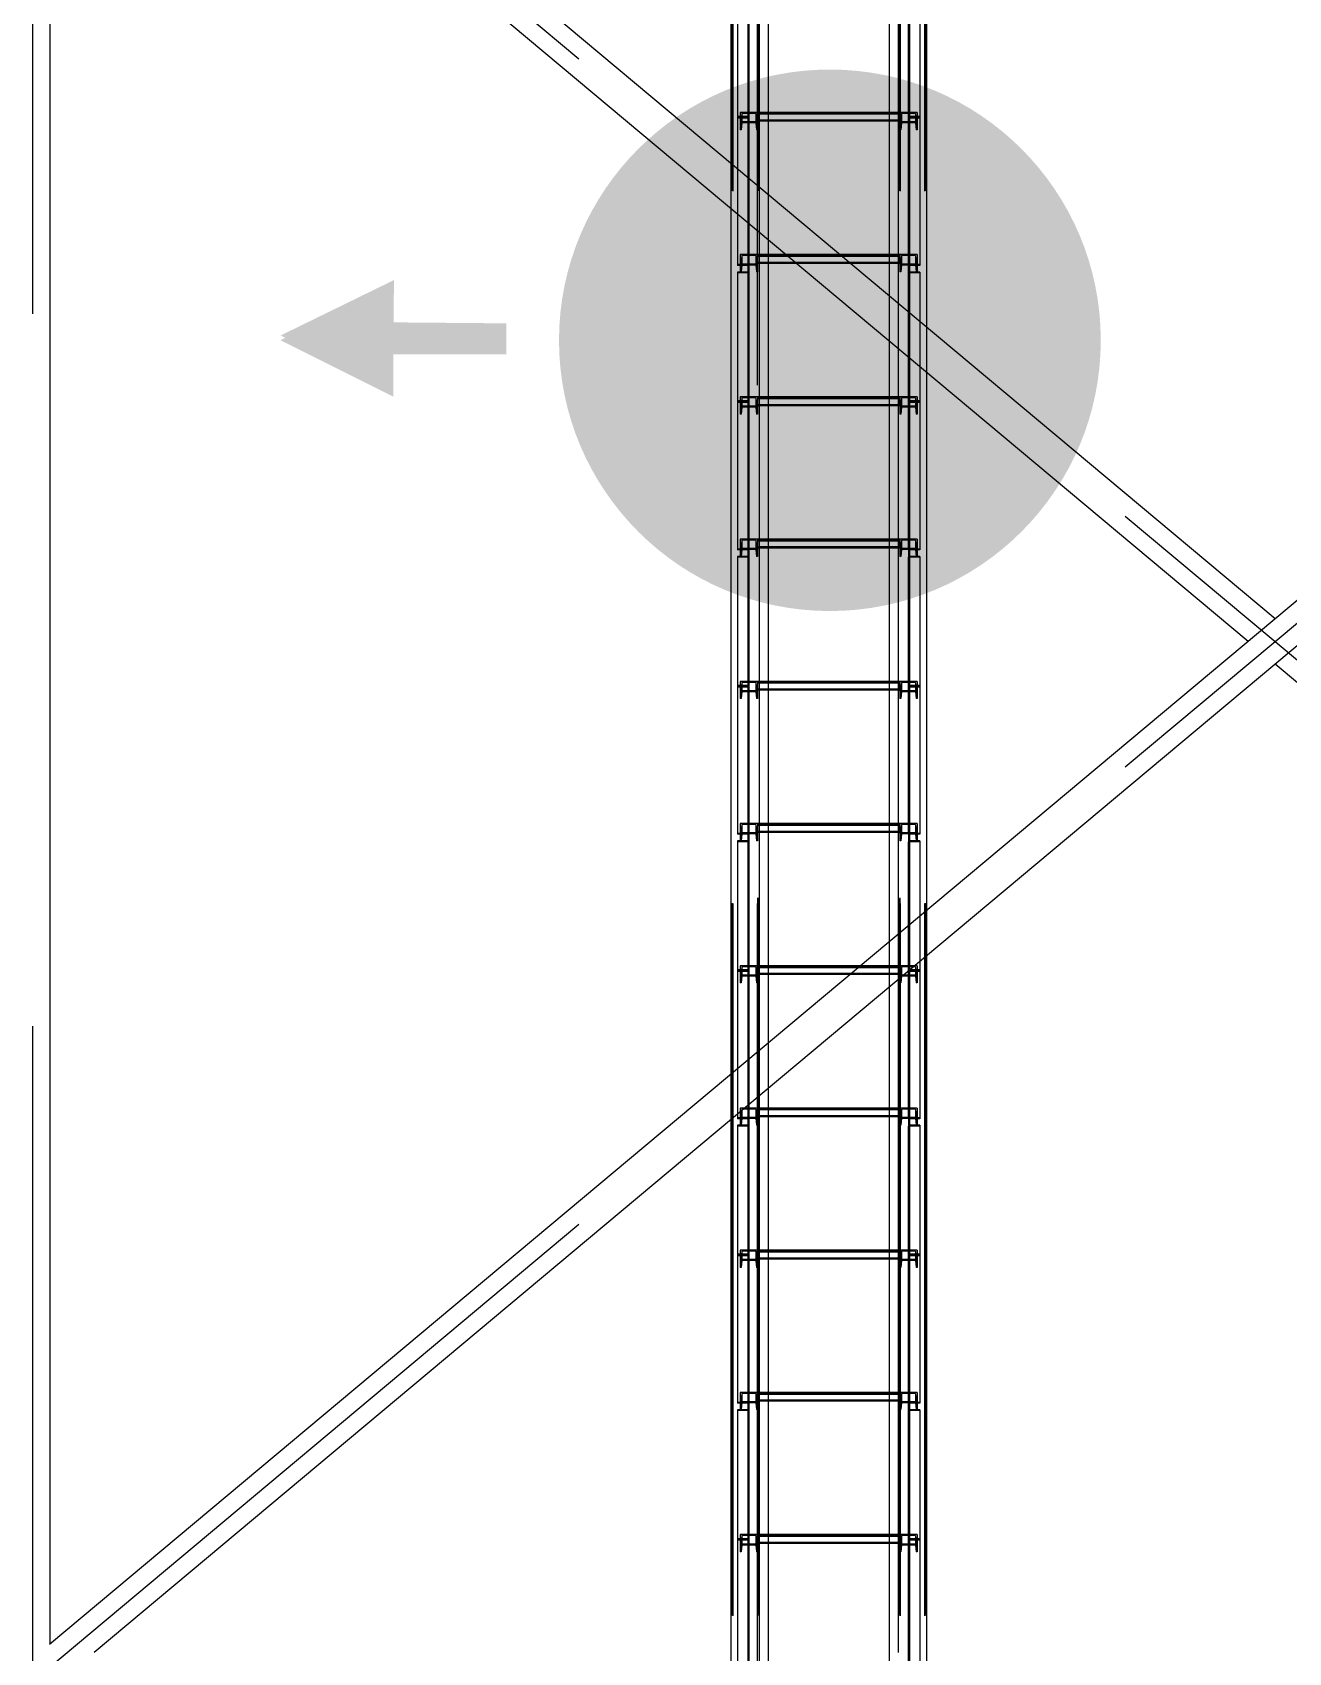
# Model space of a CAD drawing. Header units: millimetres. Extents: x 150209.93 to 150215.05, y 136675.65 to 136679.93.
# Drawn here: x 150210.9475 to 150211.1238, y 136677.1608 to 136677.3883 of the extents above; entities that cross this region are included whole.
import ezdxf

# ---------------------------------------------------------------- set-up
doc = ezdxf.new("R2010")
doc.units = ezdxf.units.MM
doc.header["$LTSCALE"] = 0.25
for name, pattern in [('CENTER', [50.8, 31.75, -6.35, 6.35, -6.35]), ('XKITLINE00', [0]), ('XKITLINE02', [4, 2, -2]), ('XKITLINE03', [6, 3, -1, 1, -1])]:
    doc.linetypes.add(name, pattern=pattern)
doc.layers.add('Parts', color=7, linetype='Continuous')

# ---------------------------------------------------------------- blocks, each defined once
blk = doc.blocks.new('çatıı')
at = {"color": 1, "linetype": 'XKITLINE03'}
for p, q in [((10599, 7504), (10599, 9180.3)), ((10605, 7540.3), (10605, 9180.3)), ((10705, 9180.3), (10705, 7540.3)), ((10711, 7504), (10711, 9180.3)), ((10599, 8818.7), (10599, 8728.2)), ((10711, 8728.2), (10711, 8818.7)), ((10599, 8728.2), (10599, 8624.8)), ((10605, 8731.6), (10605, 8725)), ((10605, 8730.9), (10705, 8730.9)), ((10705, 8725), (10705, 8731.6)), ((10711, 8624.8), (10711, 8728.2)), ((10605, 8631.8), (10605, 8625.2)), ((10705, 8625.2), (10705, 8631.8)), ((10605, 8631.1), (10705, 8631.1)), ((10599, 8619), (10599, 8528.5)), ((10711, 8528.5), (10711, 8619)), ((10605, 8532), (10605, 8525.4)), ((10605, 8531.3), (10705, 8531.3)), ((10705, 8525.4), (10705, 8532)), ((10599, 8528.5), (10599, 8425.2)), ((10711, 8425.2), (10711, 8528.5)), ((10605, 8432.1), (10605, 8425.5)), ((10605, 8431.4), (10705, 8431.4)), ((10705, 8425.5), (10705, 8432.1)), ((10599, 8419.4), (10599, 8328.9)), ((10711, 8328.9), (10711, 8419.4)), ((10599, 8328.9), (10599, 8225.5)), ((10605, 8332.3), (10605, 8325.7)), ((10605, 8331.6), (10705, 8331.6)), ((10705, 8325.7), (10705, 8332.3)), ((10711, 8225.5), (10711, 8328.9)), ((10605, 8232.5), (10605, 8225.9)), ((10605, 8231.8), (10705, 8231.8)), ((10705, 8225.9), (10705, 8232.5)), ((10599, 8219.7), (10599, 8129.2)), ((10711, 8129.2), (10711, 8219.7)), ((10605, 8132.7), (10605, 8126.1)), ((10605, 8132), (10705, 8132)), ((10705, 8126.1), (10705, 8132.7)), ((10599, 8129.2), (10599, 8025.9)), ((10711, 8025.9), (10711, 8129.2)), ((10605, 8032.8), (10605, 8026.2)), ((10605, 8032.1), (10705, 8032.1)), ((10705, 8026.2), (10705, 8032.8)), ((10599, 8020.1), (10599, 7929.6)), ((10711, 7929.6), (10711, 8020.1)), ((10599, 7929.6), (10599, 7826.2)), ((10605, 7933), (10605, 7926.4)), ((10605, 7932.3), (10705, 7932.3)), ((10705, 7926.4), (10705, 7933)), ((10711, 7826.2), (10711, 7929.6)), ((10605, 7833.2), (10605, 7826.6)), ((10605, 7832.5), (10705, 7832.5)), ((10705, 7826.6), (10705, 7833.2)), ((10599, 7820.4), (10599, 7729.9)), ((10711, 7729.9), (10711, 7820.4)), ((10605, 7733.4), (10605, 7726.8)), ((10705, 7726.8), (10705, 7733.4)), ((10599, 7729.9), (10599, 7626.6)), ((10605, 7732.7), (10705, 7732.7)), ((10711, 7626.6), (10711, 7729.9))]:
    blk.add_line(p, q, dxfattribs=at)
at = {"color": 116, "linetype": 'XKITLINE02', "true_color": 0x136734}
for p, q in [((10605, 9180.3), (10605, 7539.1)), ((10605.8, 9180.2), (10605.8, 7539.2)), ((10697.5, 9179.1), (10697.5, 7540.2)), ((10704.1, 9179.9), (10704.1, 7539.2)), ((10705, 9179.9), (10705, 7539.1)), ((10586.3, 9176.5), (10586.3, 7561.8)), ((10587.1, 9176.5), (10587.2, 7532.5)), ((10587.7, 9176.3), (10587.7, 7532)), ((10604.9, 9176.3), (10604.9, 7532)), ((10605.4, 9176.5), (10605.5, 7532.5)), ((10703.7, 9176.5), (10703.7, 7600.3)), ((10704.5, 9176.5), (10704.5, 7532.5)), ((10705.1, 9176.3), (10705.1, 7532)), ((10722.3, 9176.3), (10722.3, 7532)), ((10722.8, 9176.5), (10722.8, 7532.5)), ((10612.5, 9125.5), (10612.5, 7540.2)), ((10591, 8819.3), (10591, 8728.2)), ((10598.2, 8824.8), (10598.2, 8728.8)), ((10599, 8824.8), (10599, 8728.2)), ((10711, 8824.8), (10711, 8728.2)), ((10711.8, 8824.8), (10711.8, 8728.8)), ((10719, 8819.3), (10719, 8728.2)), ((10599, 8734.3), (10598.2, 8734.3)), ((10711, 8734.3), (10711, 8728.2)), ((10711.8, 8734.3), (10711, 8734.3)), ((10711.8, 8734.3), (10711.8, 8728.8)), ((10598.2, 8728.8), (10591, 8728.8)), ((10599, 8728.2), (10591, 8728.2)), ((10591, 8728.2), (10591, 8727.6)), ((10599, 8728.2), (10591, 8728.2)), ((10591, 8728.2), (10591, 8624.3)), ((10598.2, 8727.6), (10591, 8727.6)), ((10593, 8731.6), (10593, 8726.1)), ((10605, 8731.6), (10593, 8731.6)), ((10593, 8731.6), (10593, 8725)), ((10593.7, 8726.1), (10593, 8726.1)), ((10593, 8726.1), (10593, 8719.5)), ((10593, 8725), (10593, 8719.5)), ((10605, 8725), (10593, 8725)), ((10594.1, 8730.9), (10593.7, 8726.1)), ((10593.7, 8726.1), (10593.7, 8719.5)), ((10594.1, 8724.3), (10593.7, 8719.5)), ((10604, 8730.9), (10594.1, 8730.9)), ((10594.1, 8730.9), (10594.1, 8724.3)), ((10604, 8724.3), (10594.1, 8724.3)), ((10598.2, 8727.6), (10598.2, 8722.7)), ((10598.2, 8727.6), (10598.2, 8619.4)), ((10599, 8722.7), (10598.2, 8722.7)), ((10599, 8728.2), (10599, 8722.7)), ((10599, 8728.2), (10599, 8619.4)), ((10604, 8730.9), (10604.3, 8726.1)), ((10604, 8730.9), (10604, 8724.3)), ((10604, 8724.3), (10604.3, 8719.5)), ((10605, 8726.1), (10604.3, 8726.1)), ((10604.3, 8726.1), (10604.3, 8719.5)), ((10605, 8731.6), (10605, 8726.1)), ((10605, 8731.6), (10605, 8725)), ((10605, 8731.6), (10605, 8725.4)), ((10612.5, 8731.6), (10605, 8731.6)), ((10705, 8730.9), (10605, 8730.9)), ((10612.5, 8730.9), (10605, 8730.9)), ((10705, 8730.3), (10605, 8730.3)), ((10605, 8726.1), (10605, 8719.5)), ((10705, 8726.1), (10605, 8726.1)), ((10705, 8726.1), (10605, 8726.1)), ((10705, 8725.5), (10605, 8725.5)), ((10612.5, 8725.4), (10605, 8725.4)), ((10605, 8725), (10605, 8719.5)), ((10705, 8731.6), (10697.5, 8731.6)), ((10705, 8730.9), (10697.5, 8730.9)), ((10705, 8725.4), (10697.5, 8725.4)), ((10705, 8731.6), (10705, 8725)), ((10705, 8731.6), (10705, 8726.1)), ((10717, 8731.6), (10705, 8731.6)), ((10705, 8731.6), (10705, 8725.4)), ((10705, 8726.1), (10705, 8719.5)), ((10705.7, 8726.1), (10705, 8726.1)), ((10705, 8725), (10705, 8719.5)), ((10717, 8725), (10705, 8725)), ((10706.1, 8730.9), (10705.7, 8726.1)), ((10705.7, 8726.1), (10705.7, 8719.5)), ((10706.1, 8724.3), (10705.7, 8719.5)), ((10706.1, 8730.9), (10706.1, 8724.3)), ((10715.9, 8730.9), (10706.1, 8730.9)), ((10715.9, 8724.3), (10706.1, 8724.3)), ((10719, 8728.2), (10711, 8728.2)), ((10711, 8728.2), (10711, 8619.4)), ((10719, 8728.2), (10711, 8728.2)), ((10711.8, 8722.7), (10711, 8722.7)), ((10719, 8728.8), (10711.8, 8728.8)), ((10711.8, 8727.6), (10711.8, 8619.4)), ((10719, 8727.6), (10711.8, 8727.6)), ((10715.9, 8730.9), (10715.9, 8724.3)), ((10715.9, 8730.9), (10716.3, 8726.1)), ((10715.9, 8724.3), (10716.3, 8719.5)), ((10716.3, 8726.1), (10716.3, 8719.5)), ((10717, 8726.1), (10716.3, 8726.1)), ((10717, 8731.6), (10717, 8725)), ((10717, 8731.6), (10717, 8726.1)), ((10717, 8726.1), (10717, 8719.5)), ((10717, 8725), (10717, 8719.5)), ((10719, 8728.8), (10719, 8728.2)), ((10719, 8728.2), (10719, 8624.3)), ((10593.7, 8719.5), (10593, 8719.5)), ((10605, 8719.5), (10604.3, 8719.5)), ((10705.7, 8719.5), (10705, 8719.5)), ((10717, 8719.5), (10716.3, 8719.5)), ((10586.3, 8695.9), (10586.3, 8664.2)), ((10606.3, 8679.2), (10606.3, 8647.4)), ((10612.5, 8674), (10612.5, 8642.2)), ((10593, 8631.8), (10593, 8626.3)), ((10605, 8631.8), (10593, 8631.8)), ((10593, 8631.8), (10593, 8624.8)), ((10605, 8631.8), (10605, 8625.6)), ((10612.5, 8631.8), (10605, 8631.8)), ((10605, 8631.8), (10605, 8626.3)), ((10605, 8631.8), (10605, 8625.2)), ((10662.9, 8631.8), (10624.9, 8631.8)), ((10705, 8631.8), (10697.5, 8631.8)), ((10705, 8631.8), (10705, 8625.2)), ((10705, 8631.8), (10705, 8626.3)), ((10717, 8631.8), (10705, 8631.8)), ((10705, 8631.8), (10705, 8625.6)), ((10717, 8631.8), (10717, 8625.2)), ((10717, 8631.8), (10717, 8626.3)), ((10599, 8624.8), (10591, 8624.8)), ((10598.2, 8624.3), (10591, 8624.3)), ((10593.7, 8626.3), (10593, 8626.3)), ((10593, 8626.3), (10593, 8619.7)), ((10605, 8625.2), (10593, 8625.2)), ((10593, 8624.8), (10593, 8619.7)), ((10594.1, 8631.1), (10593.7, 8626.3)), ((10593.7, 8626.3), (10593.7, 8619.7)), ((10594.1, 8624.5), (10593.7, 8619.7)), ((10604, 8631.1), (10594.1, 8631.1)), ((10594.1, 8631.1), (10594.1, 8624.5)), ((10604, 8624.5), (10594.1, 8624.5)), ((10599, 8625.2), (10598.2, 8625.2)), ((10598.2, 8625.2), (10598.2, 8619.6)), ((10598.2, 8625.2), (10598.2, 8529.1)), ((10599, 8625.2), (10599, 8619)), ((10599, 8625.2), (10599, 8528.5)), ((10604, 8631.1), (10604.3, 8626.3)), ((10604, 8631.1), (10604, 8624.5)), ((10604, 8624.5), (10604.3, 8619.7)), ((10605, 8626.3), (10604.3, 8626.3)), ((10604.3, 8626.3), (10604.3, 8619.7)), ((10612.5, 8631.1), (10605, 8631.1)), ((10705, 8631), (10605, 8631)), ((10705, 8630.5), (10605, 8630.5)), ((10705, 8626.3), (10605, 8626.3)), ((10705, 8626.3), (10605, 8626.3)), ((10605, 8626.3), (10605, 8619.7)), ((10705, 8625.6), (10605, 8625.6)), ((10612.5, 8625.6), (10605, 8625.6)), ((10605, 8625.2), (10605, 8619.7)), ((10663.7, 8631.1), (10625.8, 8631.1)), ((10670.3, 8625.6), (10632.4, 8625.6)), ((10705, 8631.1), (10697.5, 8631.1)), ((10705, 8625.6), (10697.5, 8625.6)), ((10705, 8626.3), (10705, 8619.7)), ((10705.7, 8626.3), (10705, 8626.3)), ((10705, 8625.2), (10705, 8619.7)), ((10717, 8625.2), (10705, 8625.2)), ((10706.1, 8631.1), (10705.7, 8626.3)), ((10705.7, 8626.3), (10705.7, 8619.7)), ((10706.1, 8624.5), (10705.7, 8619.7)), ((10706.1, 8631.1), (10706.1, 8624.5)), ((10715.9, 8631.1), (10706.1, 8631.1)), ((10715.9, 8624.5), (10706.1, 8624.5)), ((10711, 8625.2), (10711, 8528.5)), ((10711.8, 8625.2), (10711, 8625.2)), ((10711, 8624.8), (10711, 8619.4)), ((10719, 8624.8), (10711, 8624.8)), ((10711.8, 8625.2), (10711.8, 8529.1)), ((10711.8, 8624.3), (10711.8, 8619.4)), ((10719, 8624.3), (10711.8, 8624.3)), ((10715.9, 8631.1), (10715.9, 8624.5)), ((10715.9, 8631.1), (10716.3, 8626.3)), ((10715.9, 8624.5), (10716.3, 8619.7)), ((10716.3, 8626.3), (10716.3, 8619.7)), ((10717, 8626.3), (10716.3, 8626.3)), ((10717, 8626.3), (10717, 8619.7)), ((10717, 8625.2), (10717, 8619.7)), ((10719, 8624.8), (10719, 8624.3)), ((10598.2, 8619.6), (10591, 8619.6)), ((10591, 8619.6), (10591, 8619)), ((10591, 8619.6), (10591, 8528.5)), ((10599, 8619), (10591, 8619)), ((10593.7, 8619.7), (10593, 8619.7)), ((10599, 8619.4), (10598.2, 8619.4)), ((10605, 8619.7), (10604.3, 8619.7)), ((10705.7, 8619.7), (10705, 8619.7)), ((10711.8, 8619.4), (10711, 8619.4)), ((10719, 8619), (10711, 8619)), ((10719, 8619.6), (10711.8, 8619.6)), ((10717, 8619.7), (10716.3, 8619.7)), ((10719, 8619.6), (10719, 8528.5)), ((10697.5, 8602.8), (10697.5, 8571)), ((10703.7, 8597.6), (10703.7, 8565.9)), ((10723.7, 8580.9), (10723.7, 8549.1)), ((10593, 8532), (10593, 8526.5)), ((10605, 8532), (10593, 8532)), ((10593, 8532), (10593, 8525.4)), ((10594.1, 8531.3), (10593.7, 8526.5)), ((10604, 8531.3), (10594.1, 8531.3)), ((10594.1, 8531.3), (10594.1, 8524.7)), ((10599, 8534.7), (10598.2, 8534.7)), ((10604, 8531.3), (10604.3, 8526.5)), ((10604, 8531.3), (10604, 8524.7)), ((10605, 8532), (10605, 8525.8)), ((10612.5, 8532), (10605, 8532)), ((10605, 8532), (10605, 8526.5)), ((10605, 8532), (10605, 8525.4)), ((10612.5, 8531.3), (10605, 8531.3)), ((10705, 8531.2), (10605, 8531.2)), ((10705, 8530.6), (10605, 8530.6)), ((10705, 8532), (10697.5, 8532)), ((10705, 8531.3), (10697.5, 8531.3)), ((10705, 8532), (10705, 8525.4)), ((10705, 8532), (10705, 8526.5)), ((10717, 8532), (10705, 8532)), ((10705, 8532), (10705, 8525.8)), ((10706.1, 8531.3), (10705.7, 8526.5)), ((10706.1, 8531.3), (10706.1, 8524.7)), ((10715.9, 8531.3), (10706.1, 8531.3)), ((10711, 8534.7), (10711, 8528.5)), ((10711.8, 8534.7), (10711, 8534.7)), ((10711.8, 8534.7), (10711.8, 8529.1)), ((10715.9, 8531.3), (10715.9, 8524.7)), ((10715.9, 8531.3), (10716.3, 8526.5)), ((10717, 8532), (10717, 8525.4)), ((10717, 8532), (10717, 8526.5)), ((10598.2, 8529.1), (10591, 8529.1)), ((10591, 8528.5), (10591, 8528)), ((10599, 8528.5), (10591, 8528.5)), ((10591, 8528.5), (10591, 8424.6)), ((10599, 8528.5), (10591, 8528.5)), ((10598.2, 8528), (10591, 8528)), ((10593.7, 8526.5), (10593, 8526.5)), ((10593, 8526.5), (10593, 8519.9)), ((10593, 8525.4), (10593, 8519.9)), ((10605, 8525.4), (10593, 8525.4)), ((10593.7, 8519.9), (10593, 8519.9)), ((10593.7, 8526.5), (10593.7, 8519.9)), ((10594.1, 8524.7), (10593.7, 8519.9)), ((10604, 8524.7), (10594.1, 8524.7)), ((10598.2, 8528), (10598.2, 8523)), ((10598.2, 8528), (10598.2, 8419.7)), ((10599, 8523), (10598.2, 8523)), ((10599, 8528.5), (10599, 8523)), ((10599, 8525.4), (10599, 8419.7)), ((10604, 8524.7), (10604.3, 8519.9)), ((10605, 8526.5), (10604.3, 8526.5)), ((10604.3, 8526.5), (10604.3, 8519.9)), ((10605, 8519.9), (10604.3, 8519.9)), ((10705, 8526.5), (10605, 8526.5)), ((10605, 8526.5), (10605, 8519.9)), ((10705, 8526.4), (10605, 8526.4)), ((10705, 8525.8), (10605, 8525.8)), ((10612.5, 8525.8), (10605, 8525.8)), ((10605, 8525.4), (10605, 8519.9)), ((10705, 8525.8), (10697.5, 8525.8)), ((10705, 8526.5), (10705, 8519.9)), ((10705.7, 8526.5), (10705, 8526.5)), ((10705, 8525.4), (10705, 8519.9)), ((10717, 8525.4), (10705, 8525.4)), ((10705.7, 8519.9), (10705, 8519.9)), ((10705.7, 8526.5), (10705.7, 8519.9)), ((10706.1, 8524.7), (10705.7, 8519.9)), ((10715.9, 8524.7), (10706.1, 8524.7)), ((10719, 8528.5), (10711, 8528.5)), ((10711, 8528.5), (10711, 8419.7)), ((10719, 8528.5), (10711, 8528.5)), ((10711.8, 8523), (10711, 8523)), ((10719, 8529.1), (10711.8, 8529.1)), ((10711.8, 8528), (10711.8, 8419.7)), ((10719, 8528), (10711.8, 8528)), ((10715.9, 8524.7), (10716.3, 8519.9)), ((10716.3, 8526.5), (10716.3, 8519.9)), ((10717, 8526.5), (10716.3, 8526.5)), ((10717, 8519.9), (10716.3, 8519.9)), ((10717, 8526.5), (10717, 8519.9)), ((10717, 8525.4), (10717, 8519.9)), ((10719, 8529.1), (10719, 8528.5)), ((10719, 8528.5), (10719, 8424.6)), ((10593, 8432.1), (10593, 8426.7)), ((10605, 8432.1), (10593, 8432.1)), ((10593, 8432.1), (10593, 8425.2)), ((10594.1, 8431.4), (10593.7, 8426.7)), ((10604, 8431.4), (10594.1, 8431.4)), ((10594.1, 8431.4), (10594.1, 8424.8)), ((10604, 8431.4), (10604.3, 8426.7)), ((10604, 8431.4), (10604, 8424.8)), ((10605, 8432.1), (10605, 8426.7)), ((10605, 8432.1), (10605, 8425.5)), ((10605, 8432.1), (10605, 8425.9)), ((10612.5, 8432.1), (10605, 8432.1)), ((10705, 8431.4), (10605, 8431.4)), ((10612.5, 8431.4), (10605, 8431.4)), ((10705, 8430.8), (10605, 8430.8)), ((10705, 8432.1), (10697.5, 8432.1)), ((10705, 8431.4), (10697.5, 8431.4)), ((10705, 8432.1), (10705, 8425.5)), ((10705, 8432.1), (10705, 8426.7)), ((10717, 8432.1), (10705, 8432.1)), ((10705, 8432.1), (10705, 8425.9)), ((10706.1, 8431.4), (10705.7, 8426.7)), ((10706.1, 8431.4), (10706.1, 8424.8)), ((10715.9, 8431.4), (10706.1, 8431.4)), ((10715.9, 8431.4), (10715.9, 8424.8)), ((10715.9, 8431.4), (10716.3, 8426.7)), ((10717, 8432.1), (10717, 8425.5)), ((10717, 8432.1), (10717, 8426.7)), ((10599, 8425.2), (10591, 8425.2)), ((10598.2, 8424.6), (10591, 8424.6)), ((10598.2, 8420), (10591, 8420)), ((10591, 8420), (10591, 8419.4)), ((10591, 8420), (10591, 8328.9)), ((10599, 8419.4), (10591, 8419.4)), ((10593.7, 8426.7), (10593, 8426.7)), ((10593, 8426.7), (10593, 8420)), ((10605, 8425.5), (10593, 8425.5)), ((10593, 8425.2), (10593, 8420)), ((10593.7, 8420), (10593, 8420)), ((10593.7, 8426.7), (10593.7, 8420)), ((10594.1, 8424.8), (10593.7, 8420)), ((10604, 8424.8), (10594.1, 8424.8)), ((10599, 8425.5), (10598.2, 8425.5)), ((10598.2, 8425.5), (10598.2, 8420)), ((10598.2, 8425.5), (10598.2, 8329.5)), ((10599, 8419.7), (10598.2, 8419.7)), ((10599, 8425.5), (10599, 8419.4)), ((10599, 8425.5), (10599, 8328.9)), ((10604, 8424.8), (10604.3, 8420)), ((10605, 8426.7), (10604.3, 8426.7)), ((10604.3, 8426.7), (10604.3, 8420)), ((10605, 8420), (10604.3, 8420)), ((10605, 8426.7), (10605, 8420)), ((10705, 8426.7), (10605, 8426.7)), ((10705, 8426.6), (10605, 8426.6)), ((10705, 8426), (10605, 8426)), ((10612.5, 8425.9), (10605, 8425.9)), ((10605, 8425.5), (10605, 8420)), ((10705, 8425.9), (10697.5, 8425.9)), ((10705, 8426.7), (10705, 8420)), ((10705.7, 8426.7), (10705, 8426.7)), ((10705, 8425.5), (10705, 8420)), ((10717, 8425.5), (10705, 8425.5)), ((10705.7, 8420), (10705, 8420)), ((10705.7, 8426.7), (10705.7, 8420)), ((10706.1, 8424.8), (10705.7, 8420)), ((10715.9, 8424.8), (10706.1, 8424.8)), ((10711, 8425.5), (10711, 8328.9)), ((10711.8, 8425.5), (10711, 8425.5)), ((10711, 8425.2), (10711, 8419.7)), ((10719, 8425.2), (10711, 8425.2)), ((10711.8, 8419.7), (10711, 8419.7)), ((10719, 8419.4), (10711, 8419.4)), ((10711.8, 8425.5), (10711.8, 8329.5)), ((10711.8, 8424.6), (10711.8, 8419.7)), ((10719, 8424.6), (10711.8, 8424.6)), ((10719, 8420), (10711.8, 8420)), ((10715.9, 8424.8), (10716.3, 8420)), ((10716.3, 8426.7), (10716.3, 8420)), ((10717, 8426.7), (10716.3, 8426.7)), ((10717, 8420), (10716.3, 8420)), ((10717, 8426.7), (10717, 8420)), ((10717, 8425.5), (10717, 8420)), ((10719, 8425.2), (10719, 8424.6)), ((10719, 8420), (10719, 8328.9)), ((10598.2, 8329.5), (10591, 8329.5)), ((10599, 8328.9), (10591, 8328.9)), ((10591, 8328.9), (10591, 8328.3)), ((10599, 8328.9), (10591, 8328.9)), ((10591, 8328.9), (10591, 8225)), ((10598.2, 8328.3), (10591, 8328.3)), ((10593, 8332.3), (10593, 8326.8)), ((10605, 8332.3), (10593, 8332.3)), ((10593, 8332.3), (10593, 8325.7)), ((10593.7, 8326.8), (10593, 8326.8)), ((10593, 8326.8), (10593, 8320.2)), ((10593, 8325.7), (10593, 8320.2)), ((10605, 8325.7), (10593, 8325.7)), ((10594.1, 8331.6), (10593.7, 8326.8)), ((10593.7, 8326.8), (10593.7, 8320.2)), ((10594.1, 8325), (10593.7, 8320.2)), ((10604, 8331.6), (10594.1, 8331.6)), ((10594.1, 8331.6), (10594.1, 8325)), ((10604, 8325), (10594.1, 8325)), ((10599, 8335), (10598.2, 8335)), ((10598.2, 8328.3), (10598.2, 8323.4)), ((10598.2, 8328.3), (10598.2, 8220.1)), ((10599, 8328.9), (10599, 8323.4)), ((10599, 8325.7), (10599, 8220.1)), ((10604, 8331.6), (10604.3, 8326.8)), ((10604, 8331.6), (10604, 8325)), ((10604, 8325), (10604.3, 8320.2)), ((10605, 8326.8), (10604.3, 8326.8)), ((10604.3, 8326.8), (10604.3, 8320.2)), ((10605, 8332.3), (10605, 8326.8)), ((10605, 8332.3), (10605, 8325.7)), ((10605, 8332.3), (10605, 8326.1)), ((10612.5, 8332.3), (10605, 8332.3)), ((10705, 8331.6), (10605, 8331.6)), ((10612.5, 8331.6), (10605, 8331.6)), ((10705, 8331), (10605, 8331)), ((10605, 8326.8), (10605, 8320.2)), ((10705, 8326.8), (10605, 8326.8)), ((10705, 8326.8), (10605, 8326.8)), ((10705, 8326.2), (10605, 8326.2)), ((10612.5, 8326.1), (10605, 8326.1)), ((10605, 8325.7), (10605, 8320.2)), ((10705, 8332.3), (10697.5, 8332.3)), ((10705, 8331.6), (10697.5, 8331.6)), ((10705, 8326.1), (10697.5, 8326.1)), ((10705, 8332.3), (10705, 8325.7)), ((10705, 8332.3), (10705, 8326.8)), ((10717, 8332.3), (10705, 8332.3)), ((10705, 8332.3), (10705, 8326.1)), ((10705, 8326.8), (10705, 8320.2)), ((10705.7, 8326.8), (10705, 8326.8)), ((10705, 8325.7), (10705, 8320.2)), ((10717, 8325.7), (10705, 8325.7)), ((10706.1, 8331.6), (10705.7, 8326.8)), ((10705.7, 8326.8), (10705.7, 8320.2)), ((10706.1, 8325), (10705.7, 8320.2)), ((10706.1, 8331.6), (10706.1, 8325)), ((10715.9, 8331.6), (10706.1, 8331.6)), ((10715.9, 8325), (10706.1, 8325)), ((10711, 8335), (10711, 8328.9)), ((10711.8, 8335), (10711, 8335)), ((10719, 8328.9), (10711, 8328.9)), ((10711, 8328.9), (10711, 8220.1)), ((10719, 8328.9), (10711, 8328.9)), ((10711.8, 8335), (10711.8, 8329.5)), ((10719, 8329.5), (10711.8, 8329.5)), ((10711.8, 8328.3), (10711.8, 8220.1)), ((10719, 8328.3), (10711.8, 8328.3)), ((10715.9, 8331.6), (10715.9, 8325)), ((10715.9, 8331.6), (10716.3, 8326.8)), ((10715.9, 8325), (10716.3, 8320.2)), ((10716.3, 8326.8), (10716.3, 8320.2)), ((10717, 8326.8), (10716.3, 8326.8)), ((10717, 8332.3), (10717, 8325.7)), ((10717, 8332.3), (10717, 8326.8)), ((10717, 8326.8), (10717, 8320.2)), ((10717, 8325.7), (10717, 8320.2)), ((10719, 8329.5), (10719, 8328.9)), ((10719, 8328.9), (10719, 8225)), ((10593.7, 8320.2), (10593, 8320.2)), ((10599, 8323.4), (10598.2, 8323.4)), ((10605, 8320.2), (10604.3, 8320.2)), ((10705.7, 8320.2), (10705, 8320.2)), ((10711.8, 8323.4), (10711, 8323.4)), ((10717, 8320.2), (10716.3, 8320.2)), ((10599, 8225.5), (10591, 8225.5)), ((10598.2, 8225), (10591, 8225)), ((10593, 8232.5), (10593, 8227)), ((10605, 8232.5), (10593, 8232.5)), ((10593, 8232.5), (10593, 8225.5)), ((10593.7, 8227), (10593, 8227)), ((10593, 8227), (10593, 8220.4)), ((10605, 8225.9), (10593, 8225.9)), ((10593, 8225.5), (10593, 8220.4)), ((10594.1, 8231.8), (10593.7, 8227)), ((10593.7, 8227), (10593.7, 8220.4)), ((10594.1, 8225.2), (10593.7, 8220.4)), ((10604, 8231.8), (10594.1, 8231.8)), ((10594.1, 8231.8), (10594.1, 8225.2)), ((10604, 8225.2), (10594.1, 8225.2)), ((10599, 8225.9), (10598.2, 8225.9)), ((10598.2, 8225.9), (10598.2, 8220.3)), ((10598.2, 8225.9), (10598.2, 8129.8)), ((10599, 8225.9), (10599, 8219.7)), ((10599, 8225.9), (10599, 8129.2)), ((10604, 8231.8), (10604.3, 8227)), ((10604, 8231.8), (10604, 8225.2)), ((10604, 8225.2), (10604.3, 8220.4)), ((10605, 8227), (10604.3, 8227)), ((10604.3, 8227), (10604.3, 8220.4)), ((10605, 8232.5), (10605, 8227)), ((10605, 8232.5), (10605, 8225.9)), ((10605, 8232.5), (10605, 8226.3)), ((10612.5, 8232.5), (10605, 8232.5)), ((10612.5, 8231.8), (10605, 8231.8)), ((10705, 8231.7), (10605, 8231.7)), ((10705, 8231.1), (10605, 8231.1)), ((10605, 8227), (10605, 8220.4)), ((10705, 8227), (10605, 8227)), ((10705, 8227), (10605, 8227)), ((10705, 8226.3), (10605, 8226.3)), ((10612.5, 8226.3), (10605, 8226.3)), ((10605, 8225.9), (10605, 8220.4)), ((10705, 8232.5), (10697.5, 8232.5)), ((10705, 8231.8), (10697.5, 8231.8)), ((10705, 8226.3), (10697.5, 8226.3)), ((10705, 8232.5), (10705, 8225.9)), ((10705, 8232.5), (10705, 8227)), ((10717, 8232.5), (10705, 8232.5)), ((10705, 8232.5), (10705, 8226.3)), ((10705, 8227), (10705, 8220.4)), ((10705.7, 8227), (10705, 8227)), ((10705, 8225.9), (10705, 8220.4)), ((10717, 8225.9), (10705, 8225.9)), ((10706.1, 8231.8), (10705.7, 8227)), ((10705.7, 8227), (10705.7, 8220.4)), ((10706.1, 8225.2), (10705.7, 8220.4)), ((10706.1, 8231.8), (10706.1, 8225.2)), ((10715.9, 8231.8), (10706.1, 8231.8)), ((10715.9, 8225.2), (10706.1, 8225.2)), ((10711, 8225.9), (10711, 8129.2)), ((10711.8, 8225.9), (10711, 8225.9)), ((10711, 8225.5), (10711, 8220.1)), ((10719, 8225.5), (10711, 8225.5)), ((10711.8, 8225.9), (10711.8, 8129.8)), ((10711.8, 8225), (10711.8, 8220.1)), ((10719, 8225), (10711.8, 8225)), ((10715.9, 8231.8), (10715.9, 8225.2)), ((10715.9, 8231.8), (10716.3, 8227)), ((10715.9, 8225.2), (10716.3, 8220.4)), ((10716.3, 8227), (10716.3, 8220.4)), ((10717, 8227), (10716.3, 8227)), ((10717, 8232.5), (10717, 8225.9)), ((10717, 8232.5), (10717, 8227)), ((10717, 8227), (10717, 8220.4)), ((10717, 8225.9), (10717, 8220.4)), ((10719, 8225.5), (10719, 8225)), ((10598.2, 8220.3), (10591, 8220.3)), ((10591, 8220.3), (10591, 8219.7)), ((10591, 8220.3), (10591, 8129.2)), ((10599, 8219.7), (10591, 8219.7)), ((10593.7, 8220.4), (10593, 8220.4)), ((10599, 8220.1), (10598.2, 8220.1)), ((10605, 8220.4), (10604.3, 8220.4)), ((10705.7, 8220.4), (10705, 8220.4)), ((10711.8, 8220.1), (10711, 8220.1)), ((10719, 8219.7), (10711, 8219.7)), ((10719, 8220.3), (10711.8, 8220.3)), ((10717, 8220.4), (10716.3, 8220.4)), ((10719, 8220.3), (10719, 8129.2)), ((10723.7, 8171.4), (10723.7, 8139.7)), ((10703.7, 8154.7), (10703.7, 8122.9)), ((10697.5, 8149.5), (10697.5, 8117.7)), ((10593, 8132.7), (10593, 8127.2)), ((10605, 8132.7), (10593, 8132.7)), ((10593, 8132.7), (10593, 8126.1)), ((10594.1, 8132), (10593.7, 8127.2)), ((10604, 8132), (10594.1, 8132)), ((10594.1, 8132), (10594.1, 8125.4)), ((10599, 8135.4), (10598.2, 8135.4)), ((10604, 8132), (10604.3, 8127.2)), ((10604, 8132), (10604, 8125.4)), ((10605, 8132.7), (10605, 8127.2)), ((10605, 8132.7), (10605, 8126.1)), ((10605, 8132.7), (10605, 8126.5)), ((10612.5, 8132.7), (10605, 8132.7)), ((10612.5, 8132), (10605, 8132)), ((10705, 8131.9), (10605, 8131.9)), ((10705, 8131.3), (10605, 8131.3)), ((10705, 8132), (10676.5, 8132)), ((10705, 8132.7), (10677.4, 8132.7)), ((10705, 8132.7), (10705, 8126.1)), ((10705, 8132.7), (10705, 8127.2)), ((10717, 8132.7), (10705, 8132.7)), ((10705, 8132.7), (10705, 8126.5)), ((10706.1, 8132), (10705.7, 8127.2)), ((10706.1, 8132), (10706.1, 8125.4)), ((10715.9, 8132), (10706.1, 8132)), ((10711, 8135.4), (10711, 8129.2)), ((10711.8, 8135.4), (10711, 8135.4)), ((10711.8, 8135.4), (10711.8, 8129.8)), ((10715.9, 8132), (10715.9, 8125.4)), ((10715.9, 8132), (10716.3, 8127.2)), ((10717, 8132.7), (10717, 8126.1)), ((10717, 8132.7), (10717, 8127.2)), ((10598.2, 8129.8), (10591, 8129.8)), ((10591, 8129.2), (10591, 8128.7)), ((10599, 8129.2), (10591, 8129.2)), ((10591, 8129.2), (10591, 8025.3)), ((10599, 8129.2), (10591, 8129.2)), ((10598.2, 8128.7), (10591, 8128.7)), ((10593.7, 8127.2), (10593, 8127.2)), ((10593, 8127.2), (10593, 8120.6)), ((10593, 8126.1), (10593, 8120.6)), ((10605, 8126.1), (10593, 8126.1)), ((10593.7, 8120.6), (10593, 8120.6)), ((10593.7, 8127.2), (10593.7, 8120.6)), ((10594.1, 8125.4), (10593.7, 8120.6)), ((10604, 8125.4), (10594.1, 8125.4)), ((10598.2, 8128.7), (10598.2, 8123.7)), ((10598.2, 8128.7), (10598.2, 8020.4)), ((10599, 8123.7), (10598.2, 8123.7)), ((10599, 8129.2), (10599, 8123.7)), ((10599, 8129.2), (10599, 8020.4)), ((10604, 8125.4), (10604.3, 8120.6)), ((10605, 8127.2), (10604.3, 8127.2)), ((10604.3, 8127.2), (10604.3, 8120.6)), ((10605, 8120.6), (10604.3, 8120.6)), ((10605, 8127.2), (10605, 8120.6)), ((10705, 8127.2), (10605, 8127.2)), ((10705, 8127.1), (10605, 8127.1)), ((10705, 8126.5), (10605, 8126.5)), ((10612.5, 8126.5), (10605, 8126.5)), ((10605, 8126.1), (10605, 8120.6)), ((10705, 8126.5), (10670, 8126.5)), ((10705, 8127.2), (10705, 8120.6)), ((10705.7, 8127.2), (10705, 8127.2)), ((10705, 8126.1), (10705, 8120.6)), ((10717, 8126.1), (10705, 8126.1)), ((10705.7, 8120.6), (10705, 8120.6)), ((10705.7, 8127.2), (10705.7, 8120.6)), ((10706.1, 8125.4), (10705.7, 8120.6)), ((10715.9, 8125.4), (10706.1, 8125.4)), ((10711, 8129.2), (10711, 8020.4)), ((10719, 8129.2), (10711, 8129.2)), ((10719, 8129.2), (10711, 8129.2)), ((10711.8, 8123.7), (10711, 8123.7)), ((10719, 8129.8), (10711.8, 8129.8)), ((10711.8, 8128.7), (10711.8, 8020.4)), ((10719, 8128.7), (10711.8, 8128.7)), ((10715.9, 8125.4), (10716.3, 8120.6)), ((10716.3, 8127.2), (10716.3, 8120.6)), ((10717, 8127.2), (10716.3, 8127.2)), ((10717, 8120.6), (10716.3, 8120.6)), ((10717, 8127.2), (10717, 8120.6)), ((10717, 8126.1), (10717, 8120.6)), ((10719, 8129.8), (10719, 8129.2)), ((10719, 8129.2), (10719, 8025.3)), ((10612.5, 8078.3), (10612.5, 8046.6)), ((10606.3, 8073.1), (10606.3, 8041.4)), ((10586.3, 8056.4), (10586.3, 8024.6)), ((10593, 8032.8), (10593, 8027.4)), ((10605, 8032.8), (10593, 8032.8)), ((10593, 8032.2), (10593, 8025.9)), ((10594.1, 8032.1), (10593.7, 8027.4)), ((10604, 8032.1), (10594.1, 8032.1)), ((10594.1, 8032.1), (10594.1, 8025.5)), ((10604, 8032.1), (10604.3, 8027.4)), ((10604, 8032.1), (10604, 8025.5)), ((10605, 8032.8), (10605, 8027.4)), ((10605, 8032.8), (10605, 8026.2)), ((10605, 8032.8), (10605, 8026.6)), ((10612.5, 8032.8), (10605, 8032.8)), ((10705, 8032.1), (10605, 8032.1)), ((10612.5, 8032.1), (10605, 8032.1)), ((10705, 8031.5), (10605, 8031.5)), ((10705, 8032.8), (10697.5, 8032.8)), ((10705, 8032.1), (10697.5, 8032.1)), ((10705, 8032.8), (10705, 8026.2)), ((10705, 8032.8), (10705, 8027.4)), ((10717, 8032.8), (10705, 8032.8)), ((10705, 8032.8), (10705, 8026.6)), ((10706.1, 8032.1), (10705.7, 8027.4)), ((10706.1, 8032.1), (10706.1, 8025.5)), ((10715.9, 8032.1), (10706.1, 8032.1)), ((10715.9, 8032.1), (10715.9, 8025.5)), ((10715.9, 8032.1), (10716.3, 8027.4)), ((10717, 8032.8), (10717, 8026.2)), ((10717, 8032.8), (10717, 8027.4)), ((10599, 8025.9), (10591, 8025.9)), ((10598.2, 8025.3), (10591, 8025.3)), ((10598.2, 8020.7), (10591, 8020.7)), ((10591, 8020.7), (10591, 8020.1)), ((10591, 8020.7), (10591, 7929.6)), ((10599, 8020.1), (10591, 8020.1)), ((10593.7, 8027.4), (10593, 8027.4)), ((10593, 8027.4), (10593, 8020.7)), ((10605, 8026.2), (10593, 8026.2)), ((10593, 8025.9), (10593, 8020.7)), ((10593.7, 8020.7), (10593, 8020.7)), ((10593.7, 8027.4), (10593.7, 8020.7)), ((10594.1, 8025.5), (10593.7, 8020.7)), ((10604, 8025.5), (10594.1, 8025.5)), ((10599, 8026.2), (10598.2, 8026.2)), ((10598.2, 8026.2), (10598.2, 8020.7)), ((10598.2, 8026.2), (10598.2, 7930.2)), ((10599, 8020.4), (10598.2, 8020.4)), ((10599, 8026.2), (10599, 8020.1)), ((10599, 8026.2), (10599, 7929.6)), ((10604, 8025.5), (10604.3, 8020.7)), ((10605, 8027.4), (10604.3, 8027.4)), ((10604.3, 8027.4), (10604.3, 8020.7)), ((10605, 8020.7), (10604.3, 8020.7)), ((10605, 8027.4), (10605, 8020.7)), ((10705, 8027.4), (10605, 8027.4)), ((10705, 8027.3), (10605, 8027.3)), ((10705, 8026.7), (10605, 8026.7)), ((10612.5, 8026.6), (10605, 8026.6)), ((10605, 8026.2), (10605, 8020.7)), ((10705, 8026.6), (10697.5, 8026.6)), ((10705, 8027.4), (10705, 8020.7)), ((10705.7, 8027.4), (10705, 8027.4)), ((10705, 8026.2), (10705, 8020.7)), ((10717, 8026.2), (10705, 8026.2)), ((10705.7, 8020.7), (10705, 8020.7)), ((10705.7, 8027.4), (10705.7, 8020.7)), ((10706.1, 8025.5), (10705.7, 8020.7)), ((10715.9, 8025.5), (10706.1, 8025.5)), ((10711, 8026.2), (10711, 7929.6)), ((10711.8, 8026.2), (10711, 8026.2)), ((10711, 8025.9), (10711, 8020.4)), ((10719, 8025.9), (10711, 8025.9)), ((10711.8, 8020.4), (10711, 8020.4)), ((10719, 8020.1), (10711, 8020.1)), ((10711.8, 8026.2), (10711.8, 7930.2)), ((10711.8, 8025.3), (10711.8, 8020.4)), ((10719, 8025.3), (10711.8, 8025.3)), ((10719, 8020.7), (10711.8, 8020.7)), ((10715.9, 8025.5), (10716.3, 8020.7)), ((10716.3, 8027.4), (10716.3, 8020.7)), ((10717, 8027.4), (10716.3, 8027.4)), ((10717, 8020.7), (10716.3, 8020.7)), ((10717, 8027.4), (10717, 8020.7)), ((10717, 8026.2), (10717, 8020.7)), ((10719, 8025.9), (10719, 8025.3)), ((10719, 8020.7), (10719, 7929.6)), ((10598.2, 7930.2), (10591, 7930.2)), ((10599, 7929.6), (10591, 7929.6)), ((10591, 7929.6), (10591, 7929)), ((10599, 7929.6), (10591, 7929.6)), ((10591, 7929.6), (10591, 7825.7)), ((10598.2, 7929), (10591, 7929)), ((10593, 7933), (10593, 7927.5)), ((10605, 7933), (10593, 7933)), ((10593, 7933), (10593, 7926.4)), ((10593.7, 7927.5), (10593, 7927.5)), ((10593, 7927.5), (10593, 7920.9)), ((10594.1, 7932.3), (10593.7, 7927.5)), ((10593.7, 7927.5), (10593.7, 7920.9)), ((10604, 7932.3), (10594.1, 7932.3)), ((10594.1, 7932.3), (10594.1, 7925.7)), ((10599, 7935.7), (10598.2, 7935.7)), ((10598.2, 7929), (10598.2, 7924.1)), ((10598.2, 7929), (10598.2, 7820.7)), ((10599, 7929.6), (10599, 7924.1)), ((10604, 7932.3), (10604.3, 7927.5)), ((10604, 7932.3), (10604, 7925.7)), ((10605, 7927.5), (10604.3, 7927.5)), ((10604.3, 7927.5), (10604.3, 7920.9)), ((10605, 7933), (10605, 7927.5)), ((10605, 7933), (10605, 7926.4)), ((10605, 7933), (10605, 7926.8)), ((10612.5, 7933), (10605, 7933)), ((10705, 7932.3), (10605, 7932.3)), ((10612.5, 7932.3), (10605, 7932.3)), ((10705, 7931.7), (10605, 7931.7)), ((10605, 7927.5), (10605, 7920.9)), ((10705, 7927.5), (10605, 7927.5)), ((10705, 7927.5), (10605, 7927.5)), ((10705, 7926.9), (10605, 7926.9)), ((10612.5, 7926.8), (10605, 7926.8)), ((10705, 7933), (10697.5, 7933)), ((10705, 7932.3), (10697.5, 7932.3)), ((10705, 7926.8), (10697.5, 7926.8)), ((10705, 7933), (10705, 7926.4)), ((10705, 7933), (10705, 7927.5)), ((10717, 7933), (10705, 7933)), ((10705, 7933), (10705, 7926.8)), ((10705, 7927.5), (10705, 7920.9)), ((10705.7, 7927.5), (10705, 7927.5)), ((10706.1, 7932.3), (10705.7, 7927.5)), ((10705.7, 7927.5), (10705.7, 7920.9)), ((10706.1, 7932.3), (10706.1, 7925.7)), ((10715.9, 7932.3), (10706.1, 7932.3)), ((10711, 7935.7), (10711, 7929.6)), ((10711.8, 7935.7), (10711, 7935.7)), ((10719, 7929.6), (10711, 7929.6)), ((10711, 7929.6), (10711, 7820.7)), ((10719, 7929.6), (10711, 7929.6)), ((10711.8, 7935.7), (10711.8, 7930.2)), ((10719, 7930.2), (10711.8, 7930.2)), ((10711.8, 7929), (10711.8, 7820.7)), ((10719, 7929), (10711.8, 7929)), ((10715.9, 7932.3), (10715.9, 7925.7)), ((10715.9, 7932.3), (10716.3, 7927.5)), ((10716.3, 7927.5), (10716.3, 7920.9)), ((10717, 7927.5), (10716.3, 7927.5)), ((10717, 7933), (10717, 7926.4)), ((10717, 7933), (10717, 7927.5)), ((10717, 7927.5), (10717, 7920.9)), ((10719, 7930.2), (10719, 7929.6)), ((10719, 7929.6), (10719, 7825.7)), ((10593, 7926.4), (10593, 7920.9)), ((10605, 7926.4), (10593, 7926.4)), ((10593.7, 7920.9), (10593, 7920.9)), ((10594.1, 7925.7), (10593.7, 7920.9)), ((10604, 7925.7), (10594.1, 7925.7)), ((10599, 7924.1), (10598.2, 7924.1)), ((10599, 7926.4), (10599, 7820.7)), ((10604, 7925.7), (10604.3, 7920.9)), ((10605, 7920.9), (10604.3, 7920.9)), ((10605, 7926.4), (10605, 7920.9)), ((10705, 7926.4), (10705, 7920.9)), ((10717, 7926.4), (10705, 7926.4)), ((10705.7, 7920.9), (10705, 7920.9)), ((10706.1, 7925.7), (10705.7, 7920.9)), ((10715.9, 7925.7), (10706.1, 7925.7)), ((10711.8, 7924.1), (10711, 7924.1)), ((10715.9, 7925.7), (10716.3, 7920.9)), ((10717, 7920.9), (10716.3, 7920.9)), ((10717, 7926.4), (10717, 7920.9)), ((10599, 7826.2), (10591, 7826.2)), ((10598.2, 7825.7), (10591, 7825.7)), ((10593, 7833.2), (10593, 7827.7)), ((10605, 7833.2), (10593, 7833.2)), ((10593, 7833.2), (10593, 7826.2)), ((10593.7, 7827.7), (10593, 7827.7)), ((10593, 7827.7), (10593, 7821.1)), ((10605, 7826.6), (10593, 7826.6)), ((10593, 7826.2), (10593, 7821.1)), ((10594.1, 7832.5), (10593.7, 7827.7)), ((10593.7, 7827.7), (10593.7, 7821.1)), ((10594.1, 7825.9), (10593.7, 7821.1)), ((10604, 7832.5), (10594.1, 7832.5)), ((10594.1, 7832.5), (10594.1, 7825.9)), ((10604, 7825.9), (10594.1, 7825.9)), ((10599, 7826.6), (10598.2, 7826.6)), ((10598.2, 7826.6), (10598.2, 7821)), ((10598.2, 7826.6), (10598.2, 7730.5)), ((10599, 7826.6), (10599, 7820.4)), ((10599, 7826.6), (10599, 7729.9)), ((10604, 7832.5), (10604.3, 7827.7)), ((10604, 7832.5), (10604, 7825.9)), ((10604, 7825.9), (10604.3, 7821.1)), ((10605, 7827.7), (10604.3, 7827.7)), ((10604.3, 7827.7), (10604.3, 7821.1)), ((10605, 7833.2), (10605, 7827.7)), ((10605, 7833.2), (10605, 7826.6)), ((10605, 7833.2), (10605, 7827)), ((10612.5, 7833.2), (10605, 7833.2)), ((10612.5, 7832.5), (10605, 7832.5)), ((10705, 7832.4), (10605, 7832.4)), ((10705, 7831.8), (10605, 7831.8)), ((10605, 7827.7), (10605, 7821.1)), ((10705, 7827.7), (10605, 7827.7)), ((10705, 7827.7), (10605, 7827.7)), ((10705, 7827), (10605, 7827)), ((10612.5, 7827), (10605, 7827)), ((10605, 7826.6), (10605, 7821.1)), ((10705, 7833.2), (10697.5, 7833.2)), ((10705, 7832.5), (10697.5, 7832.5)), ((10705, 7827), (10697.5, 7827)), ((10705, 7833.2), (10705, 7826.6)), ((10705, 7833.2), (10705, 7827.7)), ((10717, 7833.2), (10705, 7833.2)), ((10705, 7833.2), (10705, 7827)), ((10705, 7827.7), (10705, 7821.1)), ((10705.7, 7827.7), (10705, 7827.7)), ((10705, 7826.6), (10705, 7821.1)), ((10717, 7826.6), (10705, 7826.6)), ((10706.1, 7832.5), (10705.7, 7827.7)), ((10705.7, 7827.7), (10705.7, 7821.1)), ((10706.1, 7825.9), (10705.7, 7821.1)), ((10706.1, 7832.5), (10706.1, 7825.9)), ((10715.9, 7832.5), (10706.1, 7832.5)), ((10715.9, 7825.9), (10706.1, 7825.9)), ((10711, 7826.6), (10711, 7729.9)), ((10711.8, 7826.6), (10711, 7826.6)), ((10711, 7826.2), (10711, 7820.7)), ((10719, 7826.2), (10711, 7826.2)), ((10711.8, 7826.6), (10711.8, 7730.5)), ((10711.8, 7825.7), (10711.8, 7820.7)), ((10719, 7825.7), (10711.8, 7825.7)), ((10715.9, 7832.5), (10715.9, 7825.9)), ((10715.9, 7832.5), (10716.3, 7827.7)), ((10715.9, 7825.9), (10716.3, 7821.1)), ((10716.3, 7827.7), (10716.3, 7821.1)), ((10717, 7827.7), (10716.3, 7827.7)), ((10717, 7833.2), (10717, 7826.6)), ((10717, 7833.2), (10717, 7827.7)), ((10717, 7827.7), (10717, 7821.1)), ((10717, 7826.6), (10717, 7821.1)), ((10719, 7826.2), (10719, 7825.7)), ((10598.2, 7821), (10591, 7821)), ((10591, 7821), (10591, 7820.4)), ((10591, 7821), (10591, 7729.9)), ((10599, 7820.4), (10591, 7820.4)), ((10593.7, 7821.1), (10593, 7821.1)), ((10599, 7820.7), (10598.2, 7820.7)), ((10605, 7821.1), (10604.3, 7821.1)), ((10705.7, 7821.1), (10705, 7821.1)), ((10711.8, 7820.7), (10711, 7820.7)), ((10719, 7820.4), (10711, 7820.4)), ((10719, 7821), (10711.8, 7821)), ((10717, 7821.1), (10716.3, 7821.1)), ((10719, 7821), (10719, 7729.9)), ((10593, 7733.4), (10593, 7727.9)), ((10605, 7733.4), (10593, 7733.4)), ((10593, 7733.4), (10593, 7726.8)), ((10599, 7736), (10598.2, 7736)), ((10605, 7733.4), (10605, 7727.9)), ((10605, 7733.4), (10605, 7726.8)), ((10605, 7733.4), (10605, 7727.2)), ((10612.5, 7733.4), (10605, 7733.4)), ((10705, 7733.4), (10697.5, 7733.4)), ((10705, 7733.4), (10705, 7726.8)), ((10705, 7733.4), (10705, 7727.9)), ((10717, 7733.4), (10705, 7733.4)), ((10705, 7733.4), (10705, 7727.2)), ((10711, 7736), (10711, 7729.9)), ((10711.8, 7736), (10711, 7736)), ((10711.8, 7736), (10711.8, 7730.5)), ((10717, 7733.4), (10717, 7726.8)), ((10717, 7733.4), (10717, 7727.9)), ((10598.2, 7730.5), (10591, 7730.5)), ((10591, 7729.9), (10591, 7729.4)), ((10599, 7729.9), (10591, 7729.9)), ((10591, 7729.9), (10591, 7626)), ((10599, 7729.9), (10591, 7729.9)), ((10598.2, 7729.4), (10591, 7729.4)), ((10593.7, 7727.9), (10593, 7727.9)), ((10593, 7727.9), (10593, 7721.3)), ((10593, 7726.8), (10593, 7721.3)), ((10605, 7726.8), (10593, 7726.8)), ((10594.1, 7732.7), (10593.7, 7727.9)), ((10593.7, 7727.9), (10593.7, 7721.3)), ((10594.1, 7726.1), (10593.7, 7721.3)), ((10604, 7732.7), (10594.1, 7732.7)), ((10594.1, 7732.7), (10594.1, 7726.1)), ((10604, 7726.1), (10594.1, 7726.1)), ((10598.2, 7729.4), (10598.2, 7724.4)), ((10598.2, 7729.4), (10598.2, 7621.1)), ((10599, 7724.4), (10598.2, 7724.4)), ((10599, 7729.9), (10599, 7724.4)), ((10599, 7726.1), (10599, 7621.1)), ((10604, 7732.7), (10604.3, 7727.9)), ((10604, 7732.7), (10604, 7726.1)), ((10604, 7726.1), (10604.3, 7721.3)), ((10605, 7727.9), (10604.3, 7727.9)), ((10604.3, 7727.9), (10604.3, 7721.3)), ((10612.5, 7732.7), (10605, 7732.7)), ((10705, 7732.6), (10605, 7732.6)), ((10705, 7732), (10605, 7732)), ((10605, 7727.9), (10605, 7721.3)), ((10705, 7727.9), (10605, 7727.9)), ((10705, 7727.8), (10605, 7727.8)), ((10705, 7727.2), (10605, 7727.2)), ((10612.5, 7727.2), (10605, 7727.2)), ((10605, 7726.8), (10605, 7721.3)), ((10705, 7732.7), (10697.5, 7732.7)), ((10705, 7727.2), (10697.5, 7727.2)), ((10705, 7727.9), (10705, 7721.3)), ((10705.7, 7727.9), (10705, 7727.9)), ((10705, 7726.8), (10705, 7721.3)), ((10717, 7726.8), (10705, 7726.8)), ((10706.1, 7732.7), (10705.7, 7727.9)), ((10705.7, 7727.9), (10705.7, 7721.3)), ((10706.1, 7726.1), (10705.7, 7721.3)), ((10706.1, 7732.7), (10706.1, 7726.1)), ((10715.9, 7732.7), (10706.1, 7732.7)), ((10715.9, 7726.1), (10706.1, 7726.1)), ((10711, 7729.9), (10711, 7621.1)), ((10719, 7729.9), (10711, 7729.9)), ((10719, 7729.9), (10711, 7729.9)), ((10711.8, 7724.4), (10711, 7724.4)), ((10719, 7730.5), (10711.8, 7730.5)), ((10711.8, 7729.4), (10711.8, 7621.1)), ((10719, 7729.4), (10711.8, 7729.4)), ((10715.9, 7732.7), (10715.9, 7726.1)), ((10715.9, 7732.7), (10716.3, 7727.9)), ((10715.9, 7726.1), (10716.3, 7721.3)), ((10716.3, 7727.9), (10716.3, 7721.3)), ((10717, 7727.9), (10716.3, 7727.9)), ((10717, 7727.9), (10717, 7721.3)), ((10717, 7726.8), (10717, 7721.3)), ((10719, 7730.5), (10719, 7729.9)), ((10719, 7729.9), (10719, 7626)), ((10719, 7729.4), (10719, 7626)), ((10593.7, 7721.3), (10593, 7721.3)), ((10605, 7721.3), (10604.3, 7721.3)), ((10705.7, 7721.3), (10705, 7721.3)), ((10717, 7721.3), (10716.3, 7721.3)), ((10586.3, 7650.6), (10586.3, 7610)), ((10606.3, 7650.6), (10606.3, 7574.2)), ((10612.5, 7650.6), (10612.5, 7578.1)), ((10697.5, 7650.6), (10697.5, 7604.2)), ((10723.7, 7650.6), (10723.7, 7588))]:
    blk.add_line(p, q, dxfattribs=at)
at = {"color": 8, "linetype": 'CENTER'}
for p, q in [((10096.4, 7630.3), (11840, 9090.3)), ((10096.4, 9090.3), (11840, 7630.3)), ((10096.4, 9090.3), (10096.4, 7630.3))]:
    blk.add_line(p, q, dxfattribs=at)
at = {"color": 8, "linetype": 'XKITLINE00'}
for p, q in [((10949.2, 8360.3), (10107.8, 9064.8)), ((10108.6, 9064.2), (10108.6, 7656.4)), ((10968.2, 8376.2), (10139.6, 9070)), ((11763.8, 9042.4), (10108.4, 7656.2)), ((11763.8, 9010.6), (10139.6, 7650.6)), ((11763.8, 7678.2), (10968.2, 8344.4))]:
    blk.add_line(p, q, dxfattribs=at)
at = {"color": 7, "linetype": 'XKITLINE00'}
for p, q in [((10586.3, 9070), (10586.3, 8695.9)), ((10606.3, 9070), (10606.3, 8679.2)), ((10612.5, 9070), (10612.5, 8674)), ((10697.5, 9070), (10697.5, 8602.8)), ((10703.7, 9070), (10703.7, 8597.6)), ((10723.7, 9070), (10723.7, 8580.9)), ((10697.5, 8731.6), (10612.5, 8731.6)), ((10697.5, 8730.9), (10612.5, 8730.9)), ((10697.5, 8725.4), (10612.5, 8725.4)), ((10586.3, 8664.2), (10586.3, 8056.4)), ((10606.3, 8647.4), (10606.3, 8073.1)), ((10612.5, 8642.2), (10612.5, 8078.3)), ((10624.9, 8631.8), (10612.5, 8631.8)), ((10697.5, 8631.8), (10662.9, 8631.8)), ((10625.8, 8631.1), (10612.5, 8631.1)), ((10632.4, 8625.6), (10612.5, 8625.6)), ((10697.5, 8631.1), (10663.7, 8631.1)), ((10697.5, 8625.6), (10670.3, 8625.6)), ((10697.5, 8571), (10697.5, 8149.5)), ((10703.7, 8565.9), (10703.7, 8154.7)), ((10723.7, 8549.1), (10723.7, 8171.4)), ((10697.5, 8532), (10612.5, 8532)), ((10697.5, 8531.3), (10612.5, 8531.3)), ((10697.5, 8525.8), (10612.5, 8525.8)), ((10697.5, 8432.1), (10612.5, 8432.1)), ((10697.5, 8431.4), (10612.5, 8431.4)), ((10697.5, 8425.9), (10612.5, 8425.9)), ((10697.5, 8332.3), (10612.5, 8332.3)), ((10697.5, 8331.6), (10612.5, 8331.6)), ((10697.5, 8326.1), (10612.5, 8326.1)), ((10697.5, 8232.5), (10612.5, 8232.5)), ((10697.5, 8231.8), (10612.5, 8231.8)), ((10697.5, 8226.3), (10612.5, 8226.3)), ((10677.4, 8132.7), (10612.5, 8132.7)), ((10676.5, 8132), (10612.5, 8132)), ((10723.7, 8139.7), (10723.7, 7650.6)), ((10670, 8126.5), (10612.5, 8126.5)), ((10703.7, 8122.9), (10703.7, 7650.6)), ((10697.5, 8117.7), (10697.5, 7650.6)), ((10606.3, 8041.4), (10606.3, 7650.6)), ((10612.5, 8046.6), (10612.5, 7650.6)), ((10697.5, 8032.8), (10612.5, 8032.8)), ((10697.5, 8032.1), (10612.5, 8032.1)), ((10586.3, 8024.6), (10586.3, 7650.6)), ((10697.5, 8026.6), (10612.5, 8026.6)), ((10697.5, 7933), (10612.5, 7933)), ((10697.5, 7932.3), (10612.5, 7932.3)), ((10697.5, 7926.8), (10612.5, 7926.8)), ((10697.5, 7833.2), (10612.5, 7833.2)), ((10697.5, 7832.5), (10612.5, 7832.5)), ((10697.5, 7827), (10612.5, 7827)), ((10697.5, 7733.4), (10612.5, 7733.4)), ((10697.5, 7732.7), (10612.5, 7732.7)), ((10697.5, 7727.2), (10612.5, 7727.2))]:
    blk.add_line(p, q, dxfattribs=at)
at = {"color": 1, "linetype": 'XKITLINE00'}
for centre in [(10599, 8728.2), (10599, 8728.2), (10605, 8731.6), (10605, 8730.9), (10605, 8725), (10705, 8731.6), (10705, 8730.9), (10705, 8725), (10711, 8728.2), (10711, 8728.2), (10605, 8631.8), (10705, 8631.8), (10599, 8624.8), (10605, 8631.1), (10605, 8625.2), (10705, 8631.1), (10705, 8625.2), (10711, 8624.8), (10599, 8619), (10711, 8619), (10605, 8532), (10605, 8531.3), (10705, 8532), (10705, 8531.3), (10599, 8528.5), (10599, 8528.5), (10605, 8525.4), (10705, 8525.4), (10711, 8528.5), (10711, 8528.5), (10605, 8432.1), (10605, 8431.4), (10705, 8432.1), (10705, 8431.4), (10599, 8425.2), (10599, 8419.4), (10605, 8425.5), (10705, 8425.5), (10711, 8425.2), (10711, 8419.4), (10599, 8328.9), (10599, 8328.9), (10605, 8332.3), (10605, 8331.6), (10605, 8325.7), (10705, 8332.3), (10705, 8331.6), (10705, 8325.7), (10711, 8328.9), (10711, 8328.9), (10599, 8225.5), (10605, 8232.5), (10605, 8231.8), (10605, 8225.9), (10705, 8232.5), (10705, 8231.8), (10705, 8225.9), (10711, 8225.5), (10599, 8219.7), (10711, 8219.7), (10605, 8132.7), (10605, 8132), (10705, 8132.7), (10705, 8132), (10599, 8129.2), (10599, 8129.2), (10605, 8126.1), (10705, 8126.1), (10711, 8129.2), (10711, 8129.2), (10605, 8032.8), (10605, 8032.1), (10705, 8032.8), (10705, 8032.1), (10599, 8025.9), (10599, 8020.1), (10605, 8026.2), (10705, 8026.2), (10711, 8025.9), (10711, 8020.1), (10599, 7929.6), (10599, 7929.6), (10605, 7933), (10605, 7932.3), (10605, 7926.4), (10705, 7933), (10705, 7932.3), (10705, 7926.4), (10711, 7929.6), (10711, 7929.6), (10599, 7826.2), (10605, 7833.2), (10605, 7832.5), (10605, 7826.6), (10705, 7833.2), (10705, 7832.5), (10705, 7826.6), (10711, 7826.2), (10599, 7820.4), (10711, 7820.4), (10605, 7733.4), (10705, 7733.4), (10599, 7729.9), (10599, 7729.9), (10605, 7732.7), (10605, 7726.8), (10705, 7732.7), (10705, 7726.8), (10711, 7729.9), (10711, 7729.9)]:
    blk.add_circle(centre, 0.05, dxfattribs=at)
blk = doc.blocks.new('ANTENNA')
at = {"layer": 'Parts'}
h = blk.add_hatch(color=254, dxfattribs=at)
edge = h.paths.add_edge_path(flags=0)
edge.add_arc((148250.2468, 131142.0295), 190.0438, 0, 360)
h = blk.add_hatch(color=254, dxfattribs=at)
edge = h.paths.add_edge_path(flags=0)
edge.add_arc((148250.2468, 131142.0295), 190.0438, 0, 360)
at = {"layer": 'Parts', "true_color": 0xf26722}
h = blk.add_hatch(color=30, dxfattribs=at)
edge = h.paths.add_edge_path(flags=0)
edge.add_arc((148250.2468, 131142.0295), 190.0438, 0, 360)
at = {"layer": 'Parts'}
h = blk.add_hatch(color=256, dxfattribs=at)
edge = h.paths.add_edge_path(flags=0)
edge.add_line((148250.2468, 131142.0295), (148377.1624, 131268.9451))
edge.add_arc((148250.2468, 131142.0295), 179.4858, 45, 135)
edge.add_line((148123.3311, 131268.9451), (148250.2468, 131142.0295))
edge.add_line((148250.2468, 131142.0295), (148123.3311, 131015.1139))
edge.add_arc((148250.2468, 131142.0295), 179.4858, 225, 315)
edge.add_line((148377.1624, 131015.1139), (148250.2468, 131142.0295))
h = blk.add_hatch(color=256, dxfattribs=at)
edge = h.paths.add_edge_path(flags=0)
edge.add_line((148250.2468, 131142.0295), (148377.1624, 131268.9451))
edge.add_arc((148250.2468, 131142.0295), 179.4858, 45, 135)
edge.add_line((148123.3311, 131268.9451), (148250.2468, 131142.0295))
edge.add_line((148250.2468, 131142.0295), (148123.3311, 131015.1139))
edge.add_arc((148250.2468, 131142.0295), 179.4858, 225, 315)
edge.add_line((148377.1624, 131015.1139), (148250.2468, 131142.0295))
h = blk.add_hatch(color=256, dxfattribs=at)
edge = h.paths.add_edge_path(flags=0)
edge.add_line((148250.2468, 131142.0295), (148377.1624, 131268.9451))
edge.add_arc((148250.2468, 131142.0295), 179.4858, 45, 135)
edge.add_line((148123.3311, 131268.9451), (148250.2468, 131142.0295))
edge.add_line((148250.2468, 131142.0295), (148123.3311, 131015.1139))
edge.add_arc((148250.2468, 131142.0295), 179.4858, 225, 315)
edge.add_line((148377.1624, 131015.1139), (148250.2468, 131142.0295))
for points in [[(147944.0651, 131142.0295), (147944.0651, 131102.437), (147864.8802, 131142.0295), (147944.0651, 131181.622)], [(147944.0687, 131144.7015), (147943.7232, 131105.1105), (147864.8868, 131145.3925), (147944.4142, 131184.2924)], [(147944.0687, 131144.7015), (147943.7232, 131105.1105), (147864.8868, 131145.3925), (147944.4142, 131184.2924)], [(148023.1642, 131134.1127), (147943.9824, 131134.8037), (147944.1551, 131154.5992), (148023.337, 131153.9082)], [(148023.1642, 131134.1127), (147943.9824, 131134.8037), (147944.1551, 131154.5992), (148023.337, 131153.9082)], [(148023.25, 131132.1314), (147944.0651, 131132.1314), (147944.0651, 131151.9276), (148023.25, 131151.9276)]]:
    blk.add_hatch(color=256, dxfattribs=at).paths.add_polyline_path(points, flags=0)

msp = doc.modelspace()

# ---------------------------------------------------------------- block references
at = {"xscale": 0.0002000170049888334, "yscale": 0.0002000170049888334, "zscale": 0.0002000170049888334}
for name, p in [('çatıı', (150208.92807, 136675.63059)), ('ANTENNA', (150181.40685, 136651.11444))]:
    msp.add_blockref(name, p, dxfattribs=at)

doc.saveas('drawing.dxf')
